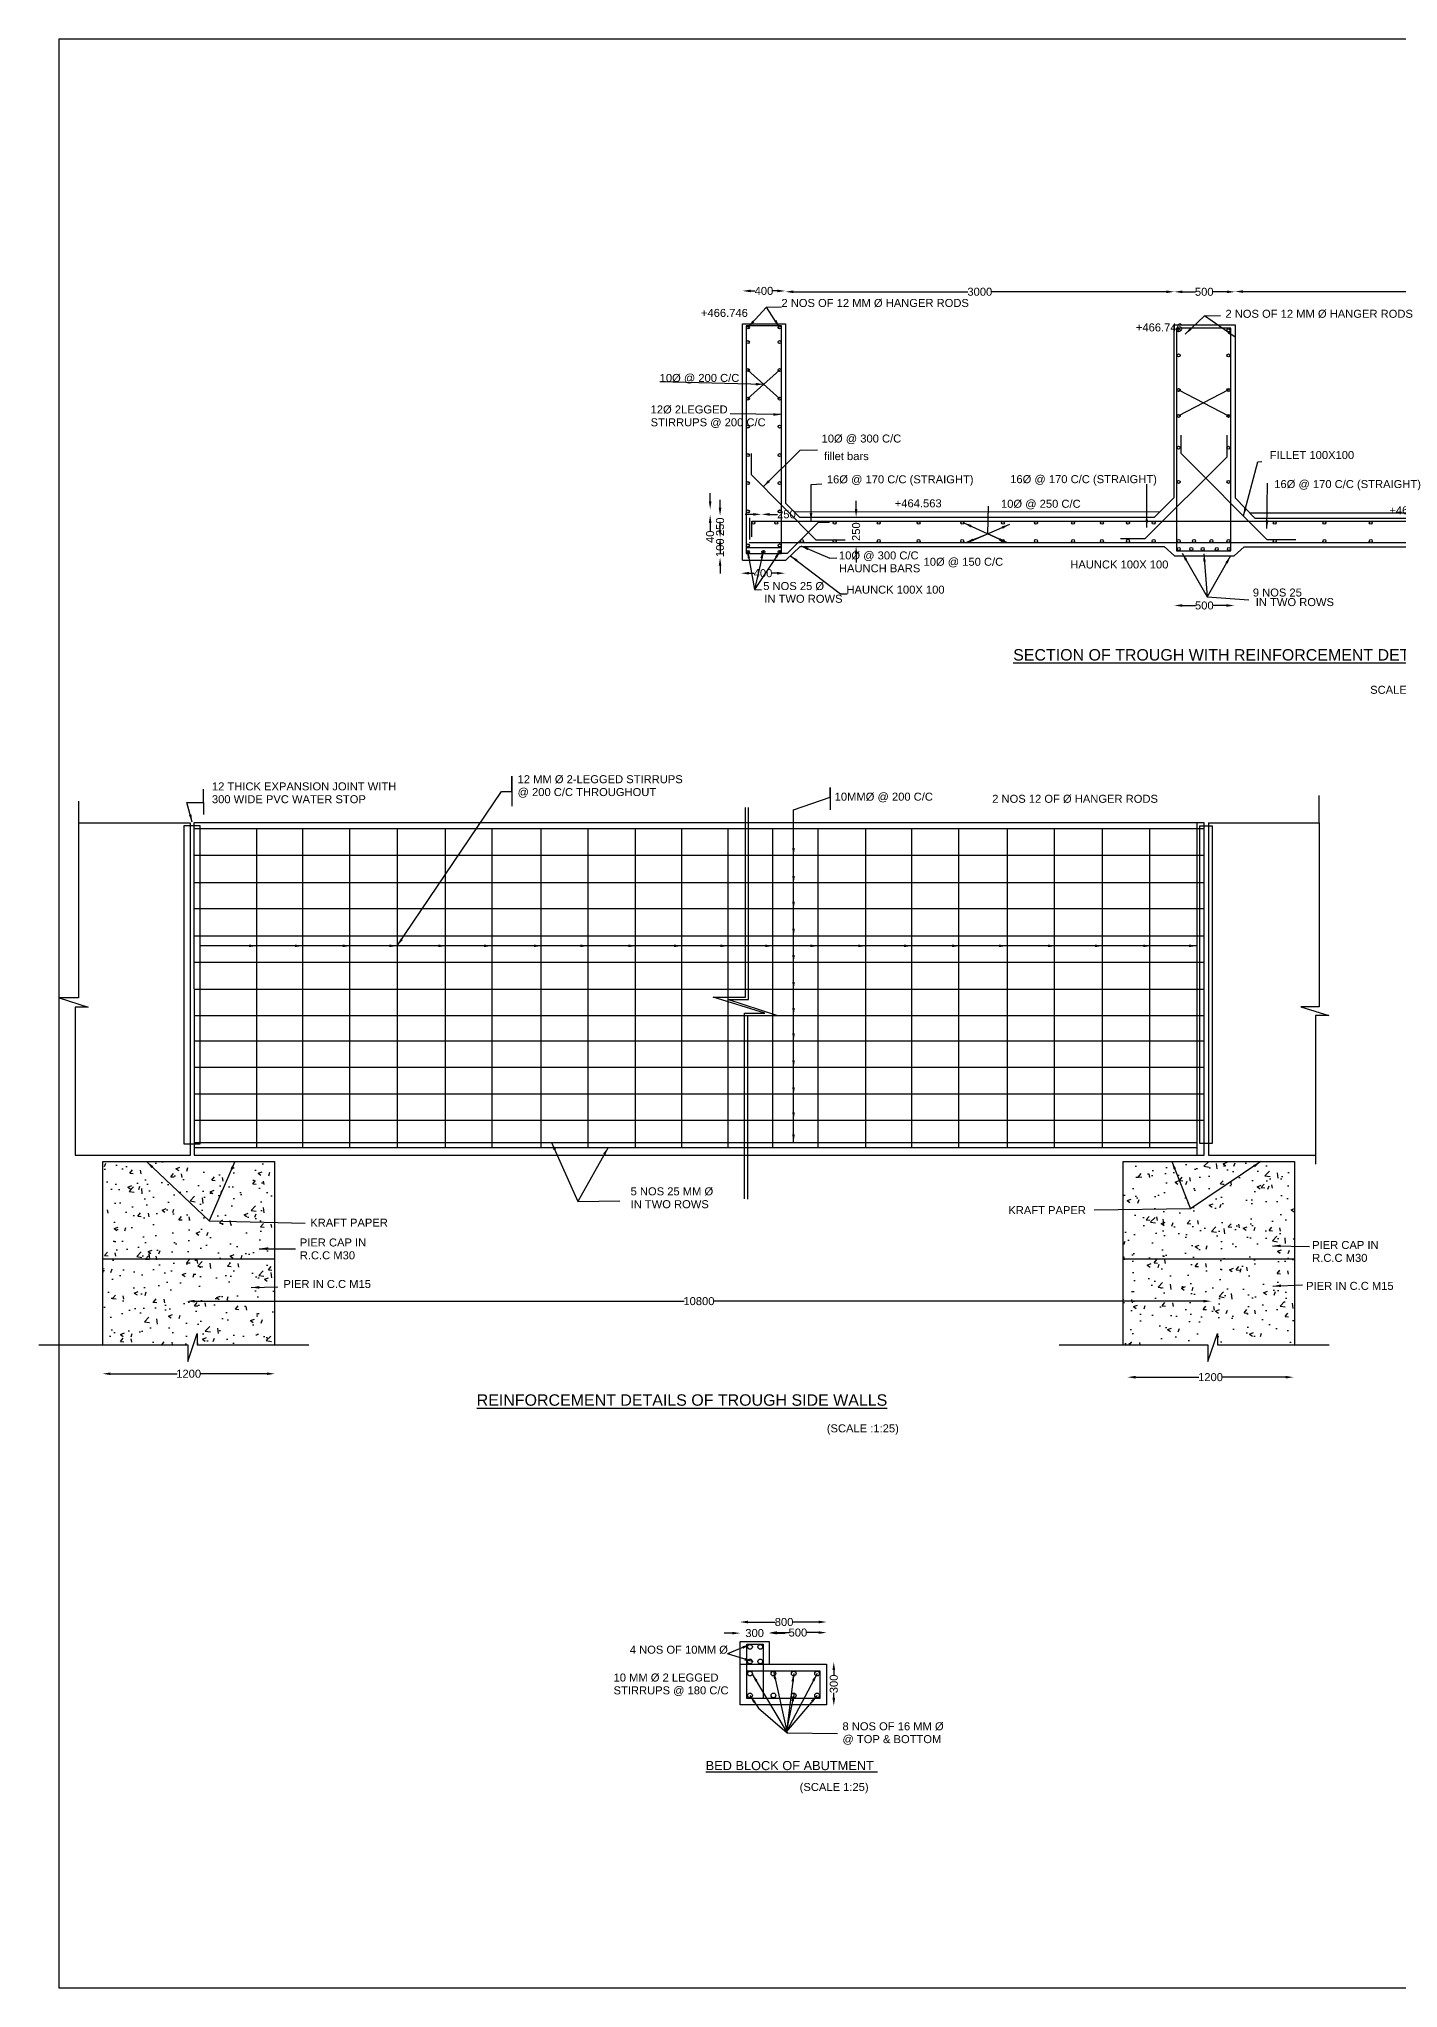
# Model space of a CAD drawing. Header units: millimetres. Extents: x 2501008 to 2515519, y 44302166 to 44310691.
# Drawn here: x 2501008 to 2506955, y 44302166 to 44310691 of the extents above; entities that cross this region are included whole.
import ezdxf

# ---------------------------------------------------------------- set-up
doc = ezdxf.new("R2010")
doc.units = ezdxf.units.MM
doc.header["$MEASUREMENT"] = 0
for name, color, linetype in [('DIMENSION', 7, 'Continuous'), ('DRAWING', 2, 'Continuous'), ('TEXT', 7, 'Continuous')]:
    doc.layers.add(name, color=color, linetype=linetype)
doc.styles.get("Standard").update_dxf_attribs({"font": 'arial.ttf', "height": 35})
doc.dimstyles.get("Standard").update_dxf_attribs({"dimtxt": 35, "dimasz": 35, "dimexe": 0.18, "dimexo": 0.0625, "dimgap": 0.09, "dimtad": 0, "dimdec": 0, "dimzin": 0, "dimdsep": 46, "dimtxsty": 'Standard', "dimcen": 0.09, "dimse1": 1, "dimse2": 1, "dimadec": 0, "dimazin": 0, "dimtfac": 1, "dimtdec": 0, "dimtofl": 0, "dimtmove": 0, "dimatfit": 3, "dimfxl": 1, "dimtolj": 1, "dimtzin": 0, "dimarcsym": 0})
pattern_1 = [(50, (-2008.66, 11675.25), (179.31504565, -15.68803375), [18.75, -206.25]), (355, (-2008.66, 11675.25), (-34.6878334, 188.0480334), [15, -165]), (100.4514, (-1993.71, 11673.95), (144.6273454, 172.3598855), [15.9350475, -175.285528]), (46.1842, (-2008.66, 11725.25), (266.8102622, -41.3797536), [28.125, -309.375]), (96.6356, (-1986.42, 11721.8), (233.6656764, 243.5294677), [23.902572, -262.92825]), (351.1842, (-2008.66, 11725.25), (233.6654863, 243.5296502), [22.5, -247.5]), (21, (-1983.66, 11712.75), (149.22676303, -100.65472267), [18.75, -206.25]), (326, (-1983.66, 11712.75), (60.828833, 181.28751126), [15, -165]), (71.4514, (-1971.22, 11704.37), (210.05565715, 80.6326242), [15.9350475, -175.285528]), (37.5, (-2008.66, 11675.253), (3.03996383, 83.22346346), [0, -163, 0, -167.5, 0, -165.625]), (7.5, (-2008.66, 11675.25), (65.76738436, 98.60292797), [0, -95.5, 0, -159.25, 0, -63.125]), (327.5, (-2064.41, 11675.253), (133.45560904, -5.63871793), [0, -62.5, 0, -195, 0, -258.75]), (317.5, (-2089.41, 11675.25), (145.79654234, 25.02624558), [0, -81.25, 0, -129.5, 0, -183.75])]

# ---------------------------------------------------------------- blocks, each defined once
blk = doc.blocks.new('*D53')
at = {"layer": 'Defpoints', "color": 0, "transparency": 16777216}
for p in [(2504086.4, 44309589.4), (2504086.4, 44309445.4), (2504273.8, 44309445.4)]:
    blk.add_point(p, dxfattribs=at)
at = {"layer": 'DIMENSION', "color": 0, "lineweight": -2, "transparency": 16777216}
for p, q in [((2504121.4, 44309589.4), (2504140.7, 44309589.4)), ((2504238.8, 44309589.4), (2504219.5, 44309589.4))]:
    blk.add_line(p, q, dxfattribs=at)
at = {"layer": 'DIMENSION', "color": 0, "transparency": 16777216}
for points in [[(2504121.4, 44309595.2), (2504121.4, 44309583.6), (2504086.4, 44309589.4)], [(2504238.8, 44309595.2), (2504238.8, 44309583.6), (2504273.8, 44309589.4)]]:
    blk.add_solid(points, dxfattribs=at)
at = {"layer": 'DIMENSION', "color": 0, "transparency": 16777216, "insert": (2504180.1, 44309589.4), "char_height": 35, "attachment_point": 5}
blk.add_mtext('\\A1;400', dxfattribs=at)
blk = doc.blocks.new('*D54')
at = {"layer": 'Defpoints', "color": 0, "transparency": 16777216}
for p in [(2505975.7, 44309585.7), (2504273.8, 44309445.4), (2505975.7, 44309441.8)]:
    blk.add_point(p, dxfattribs=at)
at = {"layer": 'DIMENSION', "color": 0, "lineweight": -2, "transparency": 16777216}
for p, q in [((2504308.8, 44309585.7), (2505072.5, 44309585.7)), ((2505940.7, 44309585.7), (2505177, 44309585.7))]:
    blk.add_line(p, q, dxfattribs=at)
at = {"layer": 'DIMENSION', "color": 0, "transparency": 16777216}
for points in [[(2504308.8, 44309591.6), (2504308.8, 44309579.9), (2504273.8, 44309585.7)], [(2505940.7, 44309591.6), (2505940.7, 44309579.9), (2505975.7, 44309585.7)]]:
    blk.add_solid(points, dxfattribs=at)
at = {"layer": 'DIMENSION', "color": 0, "transparency": 16777216, "insert": (2505124.7, 44309585.7), "char_height": 35, "attachment_point": 5}
blk.add_mtext('\\A1;3000', dxfattribs=at)
blk = doc.blocks.new('*D55')
at = {"layer": 'Defpoints', "color": 0, "transparency": 16777216}
for p in [(2506241.4, 44309585.5), (2505975.7, 44309441.8), (2506241.4, 44309441.8)]:
    blk.add_point(p, dxfattribs=at)
at = {"layer": 'DIMENSION', "color": 0, "lineweight": -2, "transparency": 16777216}
for p, q in [((2506010.7, 44309585.5), (2506068, 44309585.5)), ((2506206.4, 44309585.5), (2506145.4, 44309585.5))]:
    blk.add_line(p, q, dxfattribs=at)
at = {"layer": 'DIMENSION', "color": 0, "transparency": 16777216}
for points in [[(2506010.7, 44309591.3), (2506010.7, 44309579.6), (2505975.7, 44309585.5)], [(2506206.4, 44309591.3), (2506206.4, 44309579.6), (2506241.4, 44309585.5)]]:
    blk.add_solid(points, dxfattribs=at)
at = {"layer": 'DIMENSION', "color": 0, "transparency": 16777216, "insert": (2506106.7, 44309585.5), "char_height": 35, "attachment_point": 5}
blk.add_mtext('\\A1;500', dxfattribs=at)
blk = doc.blocks.new('*D56')
at = {"layer": 'Defpoints', "color": 0, "transparency": 16777216}
for p in [(2508063.2, 44309586.7), (2506241.4, 44309441.8), (2508063.2, 44309441.8)]:
    blk.add_point(p, dxfattribs=at)
at = {"layer": 'DIMENSION', "color": 0, "lineweight": -2, "transparency": 16777216}
for p, q in [((2506276.4, 44309586.7), (2507100.9, 44309586.7)), ((2508028.2, 44309586.7), (2507205.4, 44309586.7))]:
    blk.add_line(p, q, dxfattribs=at)
at = {"layer": 'DIMENSION', "color": 0, "transparency": 16777216}
for points in [[(2506276.4, 44309592.5), (2506276.4, 44309580.9), (2506241.4, 44309586.7)], [(2508028.2, 44309592.5), (2508028.2, 44309580.9), (2508063.2, 44309586.7)]]:
    blk.add_solid(points, dxfattribs=at)
at = {"layer": 'DIMENSION', "color": 0, "transparency": 16777216, "insert": (2507153.1, 44309586.7), "char_height": 35, "attachment_point": 5}
blk.add_mtext('\\A1;3000', dxfattribs=at)
blk = doc.blocks.new('*D62')
at = {"layer": 'Defpoints', "color": 0, "transparency": 16777216}
for p in [(2505976, 44308430.1), (2506238.2, 44308430.1), (2505976, 44308213.5)]:
    blk.add_point(p, dxfattribs=at)
at = {"layer": 'DIMENSION', "color": 0, "lineweight": -2, "transparency": 16777216}
for p, q in [((2506011, 44308213.5), (2506068.4, 44308213.5)), ((2506203.2, 44308213.5), (2506145.8, 44308213.5))]:
    blk.add_line(p, q, dxfattribs=at)
at = {"layer": 'DIMENSION', "color": 0, "transparency": 16777216}
for points in [[(2506011, 44308219.3), (2506011, 44308207.7), (2505976, 44308213.5)], [(2506203.2, 44308219.3), (2506203.2, 44308207.7), (2506238.2, 44308213.5)]]:
    blk.add_solid(points, dxfattribs=at)
at = {"layer": 'DIMENSION', "color": 0, "transparency": 16777216, "insert": (2506107.1, 44308213.5), "char_height": 35, "attachment_point": 5}
blk.add_mtext('\\A1;500', dxfattribs=at)
blk = doc.blocks.new('*D63')
at = {"layer": 'Defpoints', "color": 0, "transparency": 16777216}
for p in [(2504583.5, 44308600.6), (2504583.5, 44308600.6), (2504583.5, 44308472.3)]:
    blk.add_point(p, dxfattribs=at)
at = {"layer": 'DIMENSION', "color": 0, "lineweight": -2, "transparency": 16777216}
for p, q in [((2504583.5, 44308635.6), (2504583.5, 44308670.6)), ((2504583.5, 44308437.3), (2504583.5, 44308402.3))]:
    blk.add_line(p, q, dxfattribs=at)
at = {"layer": 'DIMENSION', "color": 0, "transparency": 16777216}
for points in [[(2504577.6, 44308635.6), (2504589.3, 44308635.6), (2504583.5, 44308600.6)], [(2504577.6, 44308437.3), (2504589.3, 44308437.3), (2504583.5, 44308472.3)]]:
    blk.add_solid(points, dxfattribs=at)
at = {"layer": 'DIMENSION', "color": 0, "transparency": 16777216, "insert": (2504583.5, 44308536.4), "char_height": 35, "attachment_point": 5, "rotation": 90}
blk.add_mtext('\\A1;250', dxfattribs=at)
blk = doc.blocks.new('*D64')
at = {"layer": 'Defpoints', "color": 0, "transparency": 16777216}
for p in [(2504080.2, 44308354.7), (2504080.2, 44308354.7), (2504272.1, 44308351.8)]:
    blk.add_point(p, dxfattribs=at)
at = {"layer": 'DIMENSION', "color": 0, "lineweight": -2, "transparency": 16777216}
for p, q in [((2504115.2, 44308354.7), (2504136.7, 44308354.7)), ((2504237.1, 44308354.7), (2504215.5, 44308354.7))]:
    blk.add_line(p, q, dxfattribs=at)
at = {"layer": 'DIMENSION', "color": 0, "transparency": 16777216}
for points in [[(2504115.2, 44308360.5), (2504115.2, 44308348.9), (2504080.2, 44308354.7)], [(2504237.1, 44308360.5), (2504237.1, 44308348.9), (2504272.1, 44308354.7)]]:
    blk.add_solid(points, dxfattribs=at)
at = {"layer": 'DIMENSION', "color": 0, "transparency": 16777216, "insert": (2504176.1, 44308354.7), "char_height": 35, "attachment_point": 5}
blk.add_mtext('\\A1;400', dxfattribs=at)
blk = doc.blocks.new('*D65')
at = {"layer": 'Defpoints', "color": 0, "transparency": 16777216}
for p in [(2504169.5, 44308612.2), (2504169.5, 44308612.2), (2504168.5, 44308488.5)]:
    blk.add_point(p, dxfattribs=at)
at = {"layer": 'DIMENSION', "color": 0, "lineweight": -2, "transparency": 16777216}
for p, q in [((2504133.5, 44308612.2), (2504098.5, 44308612.2)), ((2504204.5, 44308612.2), (2504239.5, 44308612.2))]:
    blk.add_line(p, q, dxfattribs=at)
at = {"layer": 'DIMENSION', "color": 0, "transparency": 16777216}
for points in [[(2504133.5, 44308618), (2504133.5, 44308606.3), (2504168.5, 44308612.2)], [(2504204.5, 44308618), (2504204.5, 44308606.3), (2504169.5, 44308612.2)]]:
    blk.add_solid(points, dxfattribs=at)
at = {"layer": 'DIMENSION', "color": 0, "transparency": 16777216, "insert": (2504278.5, 44308612.2), "char_height": 35, "attachment_point": 5}
blk.add_mtext('\\A1;250', dxfattribs=at)
blk = doc.blocks.new('*D66')
at = {"layer": 'Defpoints', "color": 0, "transparency": 16777216}
for p in [(2503987.9, 44308509.4), (2503988.1, 44308422.9), (2503988.3, 44308422.9)]:
    blk.add_point(p, dxfattribs=at)
at = {"layer": 'DIMENSION', "color": 0, "lineweight": -2, "transparency": 16777216}
for p, q in [((2503988.1, 44308544.4), (2503988.1, 44308579.4)), ((2503988.1, 44308387.9), (2503988.1, 44308352.9))]:
    blk.add_line(p, q, dxfattribs=at)
at = {"layer": 'DIMENSION', "color": 0, "transparency": 16777216}
for points in [[(2503982.2, 44308544.4), (2503993.9, 44308544.4), (2503988.1, 44308509.4)], [(2503982.2, 44308387.9), (2503993.9, 44308387.9), (2503988.1, 44308422.9)]]:
    blk.add_solid(points, dxfattribs=at)
at = {"layer": 'DIMENSION', "color": 0, "transparency": 16777216, "insert": (2503988.1, 44308466.1), "char_height": 35, "attachment_point": 5, "rotation": 90}
blk.add_mtext('\\A1;100', dxfattribs=at)
blk = doc.blocks.new('*D67')
at = {"layer": 'Defpoints', "color": 0, "transparency": 16777216}
for p in [(2503988.1, 44308606.1), (2503989.4, 44308606.1), (2503988.1, 44308509.4)]:
    blk.add_point(p, dxfattribs=at)
at = {"layer": 'DIMENSION', "color": 0, "lineweight": -2, "transparency": 16777216}
for p, q in [((2503988.1, 44308641.1), (2503988.1, 44308676.1)), ((2503988.1, 44308474.4), (2503988.1, 44308439.4))]:
    blk.add_line(p, q, dxfattribs=at)
at = {"layer": 'DIMENSION', "color": 0, "transparency": 16777216}
for points in [[(2503982.2, 44308641.1), (2503993.9, 44308641.1), (2503988.1, 44308606.1)], [(2503982.2, 44308474.4), (2503993.9, 44308474.4), (2503988.1, 44308509.4)]]:
    blk.add_solid(points, dxfattribs=at)
at = {"layer": 'DIMENSION', "color": 0, "transparency": 16777216, "insert": (2503988.1, 44308557.7), "char_height": 35, "attachment_point": 5, "rotation": 90}
blk.add_mtext('\\A1;250', dxfattribs=at)
blk = doc.blocks.new('*D68')
at = {"layer": 'Defpoints', "color": 0, "transparency": 16777216}
for p in [(2503943.4, 44308609.7), (2503944.4, 44308634.3), (2503944.7, 44308609.7)]:
    blk.add_point(p, dxfattribs=at)
at = {"layer": 'DIMENSION', "color": 0, "lineweight": -2, "transparency": 16777216}
for p, q in [((2503944.7, 44308669.3), (2503944.7, 44308704.3)), ((2503944.7, 44308574.7), (2503944.7, 44308539.7))]:
    blk.add_line(p, q, dxfattribs=at)
at = {"layer": 'DIMENSION', "color": 0, "transparency": 16777216}
for points in [[(2503938.9, 44308669.3), (2503950.6, 44308669.3), (2503944.7, 44308634.3)], [(2503938.9, 44308574.7), (2503950.6, 44308574.7), (2503944.7, 44308609.7)]]:
    blk.add_solid(points, dxfattribs=at)
at = {"layer": 'DIMENSION', "color": 0, "transparency": 16777216, "insert": (2503944.7, 44308513.9), "char_height": 35, "attachment_point": 5, "rotation": 90}
blk.add_mtext('\\A1;40', dxfattribs=at)
blk = doc.blocks.new('*D72')
at = {"layer": 'Defpoints', "color": 0, "transparency": 16777216}
for p in [(2505771, 44304857.5), (2506497.6, 44304859), (2505771, 44304838.2)]:
    blk.add_point(p, dxfattribs=at)
at = {"layer": 'DIMENSION', "color": 0, "lineweight": -2, "transparency": 16777216}
for p, q in [((2505806, 44304838.2), (2506083.6, 44304838.2)), ((2506462.6, 44304838.2), (2506184.9, 44304838.2))]:
    blk.add_line(p, q, dxfattribs=at)
at = {"layer": 'DIMENSION', "color": 0, "transparency": 16777216}
for points in [[(2505806, 44304844), (2505806, 44304832.4), (2505771, 44304838.2)], [(2506462.6, 44304844), (2506462.6, 44304832.4), (2506497.6, 44304838.2)]]:
    blk.add_solid(points, dxfattribs=at)
at = {"layer": 'DIMENSION', "color": 0, "transparency": 16777216, "insert": (2506134.3, 44304838.2), "char_height": 35, "attachment_point": 5}
blk.add_mtext('\\A1;1200', dxfattribs=at)
blk = doc.blocks.new('*D73')
at = {"layer": 'Defpoints', "color": 0, "transparency": 16777216}
for p in [(2501653.7, 44305179.4), (2501653.7, 44305170.7), (2506137.5, 44305187.2)]:
    blk.add_point(p, dxfattribs=at)
at = {"layer": 'DIMENSION', "color": 0, "lineweight": -2, "transparency": 16777216}
for p, q in [((2501688.7, 44305170.7), (2503831.3, 44305170.7)), ((2506102.5, 44305170.7), (2503959.8, 44305170.7))]:
    blk.add_line(p, q, dxfattribs=at)
at = {"layer": 'DIMENSION', "color": 0, "transparency": 16777216}
for points in [[(2501688.7, 44305176.5), (2501688.7, 44305164.8), (2501653.7, 44305170.7)], [(2506102.5, 44305176.5), (2506102.5, 44305164.8), (2506137.5, 44305170.7)]]:
    blk.add_solid(points, dxfattribs=at)
at = {"layer": 'DIMENSION', "color": 0, "transparency": 16777216, "insert": (2503895.6, 44305170.7), "char_height": 35, "attachment_point": 5}
blk.add_mtext('\\A1;10800', dxfattribs=at)
blk = doc.blocks.new('*D74')
at = {"layer": 'Defpoints', "color": 0, "transparency": 16777216}
for p in [(2501285.4, 44304857.9), (2502040.2, 44304857.9), (2501285.4, 44304853.2)]:
    blk.add_point(p, dxfattribs=at)
at = {"layer": 'DIMENSION', "color": 0, "lineweight": -2, "transparency": 16777216}
for p, q in [((2501320.4, 44304853.2), (2501612.2, 44304853.2)), ((2502005.2, 44304853.2), (2501713.5, 44304853.2))]:
    blk.add_line(p, q, dxfattribs=at)
at = {"layer": 'DIMENSION', "color": 0, "transparency": 16777216}
for points in [[(2501320.4, 44304859.1), (2501320.4, 44304847.4), (2501285.4, 44304853.2)], [(2502005.2, 44304859.1), (2502005.2, 44304847.4), (2502040.2, 44304853.2)]]:
    blk.add_solid(points, dxfattribs=at)
at = {"layer": 'DIMENSION', "color": 0, "transparency": 16777216, "insert": (2501662.8, 44304853.2), "char_height": 35, "attachment_point": 5}
blk.add_mtext('\\A1;1200', dxfattribs=at)
blk = doc.blocks.new('*D75')
at = {"layer": 'Defpoints', "color": 0, "transparency": 16777216}
for p in [(2504076.2, 44303718.8), (2504076.2, 44303682.5), (2504202.6, 44303682.5)]:
    blk.add_point(p, dxfattribs=at)
at = {"layer": 'DIMENSION', "color": 0, "lineweight": -2, "transparency": 16777216}
for p, q in [((2504041.2, 44303718.8), (2504006.2, 44303718.8)), ((2504237.6, 44303718.8), (2504272.6, 44303718.8))]:
    blk.add_line(p, q, dxfattribs=at)
at = {"layer": 'DIMENSION', "color": 0, "transparency": 16777216}
for points in [[(2504041.2, 44303724.6), (2504041.2, 44303713), (2504076.2, 44303718.8)], [(2504237.6, 44303724.6), (2504237.6, 44303713), (2504202.6, 44303718.8)]]:
    blk.add_solid(points, dxfattribs=at)
at = {"layer": 'DIMENSION', "color": 0, "transparency": 16777216, "insert": (2504139.4, 44303718.8), "char_height": 35, "attachment_point": 5}
blk.add_mtext('\\A1;300', dxfattribs=at)
blk = doc.blocks.new('*D76')
at = {"layer": 'Defpoints', "color": 0, "transparency": 16777216}
for p in [(2504202.6, 44303682.5), (2504454.5, 44303721.1), (2504454.5, 44303682.5)]:
    blk.add_point(p, dxfattribs=at)
at = {"layer": 'DIMENSION', "color": 0, "lineweight": -2, "transparency": 16777216}
for p, q in [((2504237.6, 44303721.1), (2504289.9, 44303721.1)), ((2504419.5, 44303721.1), (2504367.3, 44303721.1))]:
    blk.add_line(p, q, dxfattribs=at)
at = {"layer": 'DIMENSION', "color": 0, "transparency": 16777216}
for points in [[(2504237.6, 44303726.9), (2504237.6, 44303715.3), (2504202.6, 44303721.1)], [(2504419.5, 44303726.9), (2504419.5, 44303715.3), (2504454.5, 44303721.1)]]:
    blk.add_solid(points, dxfattribs=at)
at = {"layer": 'DIMENSION', "color": 0, "transparency": 16777216, "insert": (2504328.6, 44303721.1), "char_height": 35, "attachment_point": 5}
blk.add_mtext('\\A1;500', dxfattribs=at)
blk = doc.blocks.new('*D77')
at = {"layer": 'Defpoints', "color": 0, "transparency": 16777216}
for p in [(2504075, 44303767.3), (2504075, 44303760.4), (2504454.5, 44303761.6)]:
    blk.add_point(p, dxfattribs=at)
at = {"layer": 'DIMENSION', "color": 0, "lineweight": -2, "transparency": 16777216}
for p, q in [((2504110, 44303767.3), (2504229.5, 44303767.3)), ((2504419.5, 44303767.3), (2504306.9, 44303767.3))]:
    blk.add_line(p, q, dxfattribs=at)
at = {"layer": 'DIMENSION', "color": 0, "transparency": 16777216}
for points in [[(2504110, 44303773.2), (2504110, 44303761.5), (2504075, 44303767.3)], [(2504419.5, 44303773.2), (2504419.5, 44303761.5), (2504454.5, 44303767.3)]]:
    blk.add_solid(points, dxfattribs=at)
at = {"layer": 'DIMENSION', "color": 0, "transparency": 16777216, "insert": (2504268.2, 44303767.3), "char_height": 35, "attachment_point": 5}
blk.add_mtext('\\A1;800', dxfattribs=at)
blk = doc.blocks.new('*D78')
at = {"layer": 'Defpoints', "color": 0, "transparency": 16777216}
for p in [(2504485.8, 44303592.5), (2504486.8, 44303592.5), (2504491.9, 44303401)]:
    blk.add_point(p, dxfattribs=at)
at = {"layer": 'DIMENSION', "color": 0, "lineweight": -2, "transparency": 16777216}
for p, q in [((2504485.8, 44303557.5), (2504485.8, 44303535.4)), ((2504485.8, 44303436), (2504485.8, 44303458))]:
    blk.add_line(p, q, dxfattribs=at)
at = {"layer": 'DIMENSION', "color": 0, "transparency": 16777216}
for points in [[(2504479.9, 44303557.5), (2504491.6, 44303557.5), (2504485.8, 44303592.5)], [(2504479.9, 44303436), (2504491.6, 44303436), (2504485.8, 44303401)]]:
    blk.add_solid(points, dxfattribs=at)
at = {"layer": 'DIMENSION', "color": 0, "transparency": 16777216, "insert": (2504485.8, 44303496.7), "char_height": 35, "attachment_point": 5, "rotation": 90}
blk.add_mtext('\\A1;300', dxfattribs=at)

msp = doc.modelspace()

# ---------------------------------------------------------------- hatches: boundary and pattern name
at = {"layer": 'DRAWING'}
h = msp.add_hatch(dxfattribs=at)
h.set_pattern_fill('AR-CONC', color=0, scale=25, style=0)
h.set_pattern_definition(pattern_1)
h.paths.add_polyline_path([(2501287.8, 44305781), (2501287.8, 44305355.6), (2502038.3, 44305355.6), (2502038.3, 44305781)])
h.paths.add_polyline_path([(2501287.8, 44305355.6), (2501287.8, 44304980), (2501659, 44304980), (2501659, 44304906.5), (2501700, 44305029.2), (2501700, 44304980), (2502038.3, 44304980), (2502038.3, 44305355.6)])
h = msp.add_hatch(dxfattribs=at)
h.set_pattern_fill('AR-CONC', color=0, scale=25, style=0)
h.set_pattern_definition(pattern_1)
h.paths.add_polyline_path([(2506502.4, 44305355.6), (2506502.4, 44305781), (2505751.9, 44305781), (2505751.9, 44305355.6)])
h.paths.add_polyline_path([(2506164.2, 44305029.2), (2506164.2, 44304980), (2506502.4, 44304980), (2506502.4, 44305355.6), (2505751.9, 44305355.6), (2505751.9, 44304980), (2506123.1, 44304980), (2506123.1, 44304906.5)])

# ---------------------------------------------------------------- linework, layer by layer
for points in [[(2503077, 44307399.7), (2503077, 44307466.7), (2503077, 44307399.7), (2503077, 44307336.2)], [(2504309.5, 44307319.7), (2504469.8, 44307374.8), (2504469.8, 44307417.4), (2504469.8, 44307374.8), (2504469.8, 44307319.2)], [(2501727.8, 44307351.3), (2501727.8, 44307410)], [(2501727.8, 44307351.3), (2501727.8, 44307299.4)]]:
    msp.add_lwpolyline(points)
at = {"layer": 'DIMENSION', "color": 0}
msp.add_lwpolyline([(2515497.4, 44302166.5), (2501096.1, 44302166.5), (2501096.1, 44310691.4), (2515497.4, 44310691.4)], close=True, dxfattribs=at)
at = {"layer": 'DRAWING', "color": 0}
for points in [[(2504086.4, 44308411.4), (2504086.4, 44309445.4), (2504273.8, 44309445.4), (2504273.8, 44308661.8), (2504335.6, 44308600.6), (2505889.3, 44308600.6), (2505975.7, 44308685.9), (2505975.7, 44309441.8), (2506241.4, 44309441.8), (2506241.4, 44308684.8), (2506328.4, 44308595.6), (2507139.7, 44308595.6)], [(2504248.9, 44309243.1), (2504110, 44309118.5)], [(2504110, 44309243.1), (2504248.9, 44309118.5)], [(2506212.6, 44309156.2), (2505994.8, 44309042.7)], [(2505994.8, 44309156.2), (2506212.6, 44309042.7)], [(2505741, 44308506.8), (2505848.8, 44308506.8), (2506206.9, 44308864), (2506206.9, 44308958.8)], [(2506004.7, 44308958), (2506004.7, 44308879.4), (2506381.4, 44308502.1), (2506508.2, 44308502.1)], [(2504124.7, 44308878.2), (2504124.7, 44308785.8), (2504407.2, 44308501), (2504535.2, 44308501)], [(2504311.9, 44308624), (2505912.6, 44308623.6)], [(2506305.6, 44308618.9), (2507139.7, 44308618.9)], [(2504117.5, 44308597.6), (2504117.5, 44308502.3)], [(2504127, 44308514), (2504127, 44308582.4), (2507139.7, 44308582.4)], [(2504467.1, 44308575.9), (2504418, 44308575.9), (2504281.6, 44308440.4), (2504256.4, 44308440.4)], [(2504086.4, 44308411.4), (2504275.9, 44308411.4), (2504339.1, 44308472.3), (2505932.1, 44308472.3), (2505976, 44308430.1), (2506238.2, 44308430.1), (2506281.1, 44308469.5), (2507139.7, 44308469.5)], [(2504102.8, 44308467.9), (2504256.4, 44308467.9)], [(2504115.7, 44308488.5), (2507139.7, 44308488.5)], [(2501181.3, 44307357.4), (2501181.3, 44306497.3), (2501096, 44306497.3), (2501222.3, 44306457.3), (2501165.4, 44306457.3), (2501165.4, 44305809.9), (2501670.4, 44305809.9), (2501670.4, 44307260.9), (2501181.3, 44307260.9)], [(2504094.9, 44305617.7), (2504094.9, 44306430.9), (2504184.1, 44306430.9), (2503958.4, 44306501), (2504099, 44306501), (2504099, 44307329.6)], [(2504109, 44305617.5), (2504109, 44306420), (2504236.2, 44306420), (2504021.5, 44306490.6), (2504112.1, 44306490.6), (2504112.1, 44307330)], [(2506125.2, 44307262.2), (2506609.8, 44307262.2), (2506609.8, 44307381.9)], [(2501687.2, 44305809.9), (2506107.1, 44305809.9), (2506107.1, 44307262.2), (2501685.6, 44307262.2), (2501687.2, 44305809.9)], [(2506075.2, 44305809.9), (2506075.2, 44307262.2)], [(2506125.2, 44307262.2), (2506125.2, 44305809.9), (2506593.7, 44305809.9)], [(2506609.8, 44307262.2), (2506609.8, 44306457.8), (2506529.6, 44306457.8), (2506651.6, 44306419.9), (2506593.7, 44306419.9), (2506593.7, 44305770.1)], [(2501685.6, 44307238.3), (2506107.1, 44307238.3)], [(2501959.9, 44307238.3), (2501959.9, 44305843.4)], [(2502160.2, 44307238.3), (2502160.2, 44305843.4)], [(2502365.9, 44307238.3), (2502365.9, 44305843.4)], [(2502574.9, 44307238.3), (2502574.9, 44305843.4)], [(2502785, 44307238.3), (2502785, 44305843.4)], [(2502989.8, 44307238.3), (2502989.8, 44305843.4)], [(2503203.7, 44307238.3), (2503203.7, 44305843.4)], [(2503409, 44307238.3), (2503409, 44305843.4)], [(2503616.4, 44307238.3), (2503616.4, 44305843.4)], [(2503819.9, 44307238.3), (2503819.9, 44305843.4)], [(2504021.5, 44307238.3), (2504021.5, 44305843.4)], [(2504217.1, 44307238.3), (2504217.1, 44305843.4)], [(2504416.4, 44307238.3), (2504416.4, 44305843.4)], [(2504623.8, 44307238.3), (2504623.8, 44305843.4)], [(2504826.4, 44307238.3), (2504826.4, 44305843.4)], [(2505031.2, 44307238.3), (2505031.2, 44305843.4)], [(2505243.9, 44307238.3), (2505243.9, 44305843.4)], [(2505450, 44307238.3), (2505450, 44305843.4)], [(2505659.8, 44307238.3), (2505659.8, 44305843.4)], [(2505867.5, 44307238.3), (2505867.5, 44305843.4)], [(2501685.6, 44307120.9), (2506107.1, 44307120.9)], [(2501685.6, 44307001.5), (2506107.1, 44307001.5)], [(2501685.6, 44306888.5), (2506107.1, 44306888.5)], [(2501685.6, 44306769.2), (2506107.1, 44306769.2)], [(2501685.6, 44306653.4), (2506107.1, 44306653.4)], [(2501685.6, 44306535), (2506107.1, 44306535)], [(2501685.6, 44306420), (2506107.1, 44306420)], [(2501685.6, 44306309.4), (2506107.1, 44306309.4)], [(2501685.6, 44306194.7), (2506107.1, 44306194.7)], [(2501685.6, 44306078.3), (2506107.1, 44306078.3)], [(2501685.6, 44305961.8), (2506107.1, 44305961.8)], [(2501687.1, 44305865.2), (2506075.2, 44305865.2)], [(2501687.1, 44305843.4), (2506075.2, 44305843.4)], [(2501287.8, 44304980), (2501287.8, 44305781), (2502038.3, 44305781), (2502038.3, 44304980)], [(2505751.9, 44304980), (2505751.9, 44305781), (2506502.4, 44305781), (2506502.4, 44304980)], [(2501287.8, 44305355.6), (2502038.3, 44305355.6)], [(2505751.9, 44305355.6), (2506502.4, 44305355.6)], [(2501007.7, 44304980), (2501659, 44304980), (2501659, 44304906.5), (2501700, 44305029.2), (2501700, 44304980), (2502189.2, 44304980)], [(2505471.8, 44304980), (2506123.1, 44304980), (2506123.1, 44304906.5), (2506164.2, 44305029.2), (2506164.2, 44304980), (2506653.3, 44304980)], [(2504076.2, 44303583.1), (2504076.2, 44303682.5), (2504202.6, 44303682.5), (2504202.6, 44303583.1)], [(2504104.8, 44303554.5), (2504104.8, 44303671), (2504177, 44303671), (2504177, 44303433.2)]]:
    msp.add_lwpolyline(points, dxfattribs=at)
for points in [[(2504102.8, 44308440.4), (2504256.4, 44308440.4), (2504256.4, 44309436.9), (2504102.8, 44309436.9)], [(2505985.5, 44308452.9), (2506223.6, 44308452.9), (2506223.6, 44309426.3), (2505985.5, 44309426.3)], [(2501642.8, 44307250.7), (2501711.5, 44307250.7), (2501711.5, 44305857), (2501642.8, 44305857)], [(2506141, 44305860), (2506087.4, 44305860), (2506087.4, 44307249.3), (2506141, 44307249.3)], [(2504076.2, 44303583.1), (2504453.7, 44303583.1), (2504453.7, 44303404.6), (2504076.2, 44303404.6)], [(2504104.8, 44303554.5), (2504425.1, 44303554.5), (2504425.1, 44303433.2), (2504104.8, 44303433.2)]]:
    msp.add_lwpolyline(points, close=True, dxfattribs=at)
for centre, radius in [((2504110, 44309429.8), 6.56), ((2504248.9, 44309429.8), 6.56), ((2505994.8, 44309417.3), 6.56), ((2506212.6, 44309417.3), 6.56), ((2504110, 44309365.5), 6.56), ((2504248.9, 44309365.5), 6.56), ((2505994.8, 44309307.4), 6.56), ((2506212.6, 44309307.4), 6.56), ((2504110, 44309243.1), 6.56), ((2504248.9, 44309243.1), 6.56), ((2504110, 44309118.5), 6.56), ((2504248.9, 44309118.5), 6.56), ((2505994.8, 44309156.2), 6.56), ((2506212.6, 44309156.2), 6.56), ((2505994.8, 44309042.7), 6.56), ((2506212.6, 44309042.7), 6.56), ((2504110, 44308996.4), 6.56), ((2504248.9, 44308996.4), 6.56), ((2504110, 44308871.2), 6.56), ((2504248.9, 44308871.2), 6.56), ((2505994.8, 44308903.5), 6.56), ((2506212.6, 44308903.5), 6.56), ((2504110, 44308748.7), 6.56), ((2504248.9, 44308748.7), 6.56), ((2505994.8, 44308754.3), 6.56), ((2506212.6, 44308754.3), 6.56), ((2504110, 44308624.9), 6.56), ((2504248.9, 44308624.9), 6.56), ((2504134.1, 44308575.1), 6.56), ((2504233.6, 44308575.1), 6.56), ((2504489.7, 44308575.1), 6.56), ((2504682.7, 44308575.1), 6.56), ((2504856.8, 44308575.1), 6.56), ((2505047.9, 44308575.1), 6.56), ((2505225.6, 44308575.1), 6.56), ((2505370.4, 44308575.1), 6.56), ((2505532.8, 44308575.1), 6.56), ((2505659, 44308575.1), 6.56), ((2505773, 44308575.1), 6.56), ((2505885.7, 44308575.1), 6.56), ((2506415.6, 44308575.1), 6.56), ((2506632.8, 44308575.1), 6.56), ((2506835.4, 44308575.1), 6.56), ((2504110, 44308476.2), 6.56), ((2504110, 44308448.2), 6.56), ((2504177.6, 44308448.2), 6.56), ((2504248.9, 44308476.2), 6.56), ((2504248.9, 44308448.2), 6.56), ((2504346.3, 44308495.6), 6.56), ((2504489.7, 44308495.6), 6.56), ((2504682.7, 44308495.6), 6.56), ((2504856.8, 44308495.6), 6.56), ((2505047.9, 44308495.6), 6.56), ((2505225.6, 44308495.6), 6.56), ((2505370.4, 44308495.6), 6.56), ((2505532.8, 44308495.6), 6.56), ((2505659, 44308495.6), 6.56), ((2505773, 44308495.6), 6.56), ((2505885.7, 44308495.6), 6.56), ((2505994.8, 44308495.6), 6.56), ((2505995.5, 44308460.6), 6.56), ((2506050.3, 44308460.6), 6.56), ((2506062.1, 44308495.6), 6.56), ((2506100.1, 44308460.6), 6.56), ((2506138.1, 44308495.6), 6.56), ((2506161.6, 44308460.6), 6.56), ((2506212.6, 44308495.6), 6.56), ((2506214.8, 44308460.6), 6.56), ((2506415.6, 44308495.6), 6.56), ((2506632.8, 44308495.6), 6.56), ((2506835.4, 44308495.6), 6.56), ((2504119, 44303658.5), 10.3), ((2504164.2, 44303658.5), 10.3), ((2504119, 44303594.8), 10.3), ((2504164.2, 44303594.8), 10.3), ((2504119, 44303541.6), 10.3), ((2504221.7, 44303541.6), 10.3), ((2504310.5, 44303541.6), 10.3), ((2504412.8, 44303541.6), 10.3), ((2504119, 44303446.4), 10.3), ((2504221.7, 44303446.4), 10.3), ((2504310.5, 44303446.4), 10.3), ((2504412.8, 44303446.4), 10.3)]:
    msp.add_circle(centre, radius, dxfattribs=at)

# ---------------------------------------------------------------- texts
at = {"layer": 'TEXT', "color": 0}
for s, height, p in [('2 NOS OF 12 MM Ø HANGER RODS', 35, (2504256.6, 44309519.3)), ('+466.746', 35, (2503904.4, 44309475.7)), ('2 NOS OF 12 MM Ø HANGER RODS', 35, (2506199.5, 44309472)), ('+466.746', 35, (2505807.6, 44309412.3)), ('10Ø @ 200 C/C', 35, (2503723.8, 44309191.4)), ('12Ø 2LEGGED', 35, (2503684.2, 44309053.5)), ('STIRRUPS @ 200 C/C', 35, (2503684.2, 44308997.3)), ('10Ø @ 300 C/C', 35, (2504432.4, 44308926.3)), ('fillet bars', 35, (2504443.1, 44308849.5)), ('FILLET 100X100', 35, (2506393.3, 44308854.2)), ('16Ø @ 170 C/C (STRAIGHT)', 35, (2504455.4, 44308747.9)), ('16Ø @ 170 C/C (STRAIGHT)', 35, (2505257.7, 44308748.6)), ('16Ø @ 170 C/C (STRAIGHT)', 35, (2506413.2, 44308727.2)), ('+464.563', 35, (2504752.5, 44308642.9)), ('10Ø @ 250 C/C', 35, (2505217.4, 44308641)), ('+464.563', 35, (2506916.9, 44308612.5)), ('10Ø @ 300 C/C', 35, (2504508.4, 44308415.1)), ('HAUNCH BARS', 35, (2504508.4, 44308358.8)), ('10Ø @ 150 C/C', 35, (2504878.6, 44308387.3)), ('HAUNCK 100X 100', 35, (2505520.6, 44308375.5)), ('5 NOS 25 Ø', 35, (2504177, 44308281.1)), ('HAUNCK 100X 100', 35, (2504541.1, 44308265.3)), ('9 NOS 25', 35, (2506319.4, 44308252.8)), ('IN TWO ROWS ', 35, (2504181.7, 44308225.5)), ('IN TWO ROWS', 35, (2506332.4, 44308211)), ('%%USECTION OF TROUGH WITH REINFORCEMENT DETAILS', 50, (2505270.7, 44307972.7)), ('SCALE 1:25', 35, (2506832.8, 44307827.3)), ('12 THICK EXPANSION JOINT WITH ', 35, (2501764.5, 44307404.9)), ('12 MM Ø 2-LEGGED STIRRUPS ', 35, (2503102.1, 44307436.2)), ('@ 200 C/C THROUGHOUT', 35, (2503102.1, 44307380)), ('300 WIDE PVC WATER STOP', 35, (2501764.5, 44307348.7)), ('10MMØ @ 200 C/C', 35, (2504489.6, 44307359.8)), ('2 NOS 12 OF Ø HANGER RODS', 35, (2505178.9, 44307350.6)), ('5 NOS 25 MM Ø ', 35, (2503596.6, 44305633.6)), ('IN TWO ROWS', 35, (2503596.6, 44305577.4)), ('KRAFT PAPER ', 35, (2505249.5, 44305551.4)), ('KRAFT PAPER ', 35, (2502194.9, 44305496.6)), ('PIER CAP IN ', 35, (2502149, 44305410)), ('R.C.C M30', 35, (2502149, 44305353.8)), ('PIER CAP IN ', 35, (2506579.1, 44305399)), ('R.C.C M30', 35, (2506579.1, 44305342.7)), ('PIER IN C.C M15', 35, (2502077.3, 44305228.4)), ('PIER IN C.C M15', 35, (2506552.6, 44305220.1)), ('%%UREINFORCEMENT DETAILS OF TROUGH SIDE WALLS', 50, (2502923.1, 44304713.3)), ('(SCALE :1:25)', 35, (2504455.1, 44304596.9)), ('4 NOS OF 10MM Ø', 35, (2503593.1, 44303628.8)), ('10 MM Ø 2 LEGGED ', 35, (2503522, 44303507.1)), ('STIRRUPS @ 180 C/C', 35, (2503522, 44303450.9)), ('8 NOS OF 16 MM Ø ', 35, (2504523.7, 44303293.8)), ('@ TOP & BOTTOM ', 35, (2504523.7, 44303237.6)), ('%%UBED BLOCK OF ABUTMENT ', 40, (2503925.1, 44303119.5)), ('(SCALE 1:25)', 35, (2504336.5, 44303028.3))]:
    msp.add_text(s, height=height, dxfattribs=at).set_placement(p)

# ---------------------------------------------------------------- dimensions: what is measured, and where the dimension line sits
at = {"layer": 'DIMENSION', "color": 0}
for base, p1, p2, text, picture, middle in [((2504086.4, 44309589.4), (2504273.8, 44309445.4), (2504086.4, 44309445.4), '400', '*D53', (2504180.1, 44309589.4)), ((2505975.7, 44309585.7), (2504273.8, 44309445.4), (2505975.7, 44309441.8), '3000', '*D54', (2505124.7, 44309585.7)), ((2504169.5, 44308612.2), (2504168.5, 44308488.5), (2504169.5, 44308612.2), '250', '*D65', (2504278.5, 44308612.2)), ((2504080.2, 44308354.7), (2504272.1, 44308351.8), (2504080.2, 44308354.7), '400', '*D64', (2504176.1, 44308354.7)), ((2501653.7, 44305170.7), (2506137.5, 44305187.2), (2501653.7, 44305179.4), '10800', '*D73', (2503895.6, 44305170.7)), ((2501285.4, 44304853.2), (2502040.2, 44304857.9), (2501285.4, 44304857.9), '1200', '*D74', (2501662.8, 44304853.2)), ((2505771, 44304838.2), (2506497.6, 44304859), (2505771, 44304857.5), '1200', '*D72', (2506134.3, 44304838.2)), ((2504076.2, 44303718.8), (2504202.6, 44303682.5), (2504076.2, 44303682.5), '300', '*D75', (2504139.4, 44303718.8)), ((2504454.5, 44303721.1), (2504202.6, 44303682.5), (2504454.5, 44303682.5), '500', '*D76', (2504328.6, 44303721.1))]:
    dim = msp.add_linear_dim(base=base, p1=p1, p2=p2, text=text, dimstyle='Standard', dxfattribs=at)
    dim.commit()
    dim.dimension.update_dxf_attribs({"geometry": picture, "text_midpoint": middle})
for base, p1, p2, text, picture, middle in [((2506241.4, 44309585.5), (2505975.7, 44309441.8), (2506241.4, 44309441.8), '500', '*D55', (2506106.7, 44309585.5)), ((2508063.2, 44309586.7), (2506241.4, 44309441.8), (2508063.2, 44309441.8), '3000', '*D56', (2507153.1, 44309586.7)), ((2505976, 44308213.5), (2506238.2, 44308430.1), (2505976, 44308430.1), '500', '*D62', (2506107.1, 44308213.5)), ((2504075, 44303767.3), (2504454.5, 44303761.6), (2504075, 44303760.4), '800', '*D77', (2504268.2, 44303767.3))]:
    dim = msp.add_linear_dim(base=base, p1=p1, p2=p2, text=text, dimstyle='Standard', dxfattribs=at)
    dim.commit()
    dim.dimension.update_dxf_attribs({"geometry": picture, "text_midpoint": middle, "dimtype": 160})
for base, p1, p2, text, picture, middle in [((2503944.7, 44308609.7), (2503944.4, 44308634.3), (2503943.4, 44308609.7), '40', '*D68', (2503944.7, 44308513.9)), ((2503988.1, 44308606.1), (2503988.1, 44308509.4), (2503989.4, 44308606.1), '250', '*D67', (2503988.1, 44308557.7)), ((2504583.5, 44308600.6), (2504583.5, 44308472.3), (2504583.5, 44308600.6), '250', '*D63', (2504583.5, 44308536.4)), ((2503988.1, 44308422.9), (2503987.9, 44308509.4), (2503988.3, 44308422.9), '100', '*D66', (2503988.1, 44308466.1)), ((2504485.8, 44303592.5), (2504491.9, 44303401), (2504486.8, 44303592.5), '300', '*D78', (2504485.8, 44303496.7))]:
    dim = msp.add_linear_dim(base=base, p1=p1, p2=p2, angle=90, text=text, dimstyle='Standard', dxfattribs=at)
    dim.commit()
    dim.dimension.update_dxf_attribs({"geometry": picture, "text_midpoint": middle})

# ---------------------------------------------------------------- leaders
for points in [[(2501678.6, 44307265.3), (2501654, 44307351.3), (2501727.8, 44307351.3)], [(2502575.5, 44306724.9), (2503031.6, 44307399.7), (2503077, 44307399.7)]]:
    msp.add_leader(points, dimstyle='Standard', override={"dimgap": 0.09, "dimtad": 0})
for points in [[(2504110, 44309429.8), (2504191.9, 44309518.5), (2504256.6, 44309519.3)], [(2504248.9, 44309429.8), (2504191.9, 44309518.5)], [(2506023.2, 44309400.6), (2506108.2, 44309480.5), (2506177.6, 44309482.2)], [(2506241.4, 44309387.5), (2506108.2, 44309480.5)], [(2504179.5, 44309180.8), (2503723.8, 44309191.4)], [(2504256.4, 44309048.6), (2504032.7, 44309051.2)], [(2504177, 44308733), (2504339.1, 44308892.4), (2504414.6, 44308894.8)], [(2506278.3, 44308605.4), (2506341.7, 44308842.3), (2506358.9, 44308843.6)], [(2504386.2, 44308582.4), (2504386.3, 44308742.8), (2504433.8, 44308746)], [(2505855.1, 44308554.5), (2505855.9, 44308744.9)], [(2506381.2, 44308550.5), (2506383.9, 44308748.9)], [(2505242.3, 44308488.5), (2505159.8, 44308526.5), (2505162.6, 44308647.9)], [(2505054.5, 44308575.1), (2505242.3, 44308488.5)], [(2505062.9, 44308488.5), (2505159.8, 44308526.5)], [(2505254.7, 44308568.2), (2505073.4, 44308488.5)], [(2504107.8, 44308454.4), (2504138.5, 44308284.1)], [(2504177.6, 44308454.7), (2504138.5, 44308284.1)], [(2504252.4, 44308453.8), (2504138.5, 44308284.1), (2504169.5, 44308282)], [(2504341.2, 44308474.3), (2504467.7, 44308420.7), (2504499.7, 44308421.6)], [(2506010.1, 44308443), (2506119.6, 44308250.7), (2506302.1, 44308238.9)], [(2506105.2, 44308439.8), (2506119.6, 44308250.7)], [(2504296.2, 44308430.9), (2504515.5, 44308264.3), (2504543.8, 44308264.3)], [(2506221.9, 44308430.1), (2506119.6, 44308250.7)], [(2503250.7, 44305865.2), (2503365.2, 44305606.2), (2503548.9, 44305610.2)], [(2503498.3, 44305843.4), (2503365.2, 44305606.2)], [(2501478.8, 44305781), (2501752, 44305521.5), (2502172.3, 44305512.1)], [(2501865.1, 44305781), (2501752, 44305521.5)], [(2505965.4, 44305781), (2506046.8, 44305574.2), (2505625.8, 44305568.1)], [(2506354.1, 44305781), (2506046.8, 44305574.2)], [(2501971, 44305400.2), (2502130, 44305399.3)], [(2506405.9, 44305413), (2506567.2, 44305410.4)], [(2501936.6, 44305230.4), (2502053.5, 44305232.7)], [(2506407.3, 44305236.6), (2506536.1, 44305241.9)], [(2504119, 44303668.8), (2504021.2, 44303628.9)], [(2504129.3, 44303594.1), (2504021.2, 44303628.9)], [(2504129.2, 44303539.9), (2504281.7, 44303282.7), (2504502, 44303279)], [(2504221.7, 44303551.9), (2504281.7, 44303282.7)], [(2504412.8, 44303541.6), (2504278.2, 44303288.5)], [(2504310.5, 44303541.6), (2504278.2, 44303288.5)], [(2504119, 44303446.4), (2504155.6, 44303390.1), (2504281.7, 44303282.7)], [(2504312.6, 44303456.5), (2504276.8, 44303286.8)], [(2504412.8, 44303446.4), (2504276.8, 44303286.8)]]:
    msp.add_leader(points, dimstyle='Standard', override={"dimgap": 0.09, "dimtad": 0}, dxfattribs=at)
at = {"layer": 'DRAWING', "color": 0}
for points in [[(2504309.5, 44305961.8), (2504309.5, 44307319.7)], [(2504309.5, 44307117.8), (2504309.5, 44307214.4)], [(2504309.5, 44306996), (2504309.5, 44307092.6)], [(2504309.5, 44306882.9), (2504309.5, 44306979.5)], [(2504309.5, 44306765.3), (2504309.5, 44306861.9)], [(2504309.5, 44306649.5), (2504309.5, 44306746.1)], [(2501962.1, 44306724.9), (2501711.5, 44306724.9)], [(2502162.5, 44306724.9), (2501747.2, 44306724.9)], [(2502371.8, 44306724.9), (2501956.5, 44306724.9)], [(2502576.2, 44306724.9), (2502160.9, 44306724.9)], [(2502790.3, 44306724.9), (2502375, 44306724.9)], [(2502990.8, 44306724.9), (2502575.5, 44306724.9)], [(2503208.2, 44306724.9), (2502792.9, 44306724.9)], [(2503412, 44306724.9), (2502996.6, 44306724.9)], [(2503621.9, 44306724.9), (2503206.6, 44306724.9)], [(2503822, 44306724.9), (2503406.7, 44306724.9)], [(2504024.3, 44306724.9), (2503609, 44306724.9)], [(2504220.8, 44306724.9), (2503805.5, 44306724.9)], [(2504418.2, 44306724.9), (2504002.9, 44306724.9)], [(2504627.7, 44306724.9), (2504212.4, 44306724.9)], [(2504828, 44306724.9), (2504412.7, 44306724.9)], [(2505038.4, 44306724.9), (2504623.1, 44306724.9)], [(2505243.2, 44306724.9), (2504827.9, 44306724.9)], [(2505457.7, 44306724.9), (2505042.4, 44306724.9)], [(2505663.4, 44306724.9), (2505248.1, 44306724.9)], [(2505874.9, 44306724.9), (2505459.6, 44306724.9)], [(2506075.2, 44306724.9), (2505659.8, 44306724.9)], [(2504309.5, 44306532.4), (2504309.5, 44306629.1)], [(2504309.5, 44306418), (2504309.5, 44306514.7)], [(2504309.5, 44306307.9), (2504309.5, 44306404.5)], [(2504309.5, 44306189.3), (2504309.5, 44306286)], [(2504309.5, 44306071.1), (2504309.5, 44306167.8)], [(2504309.5, 44305865.2), (2504309.5, 44305961.8)]]:
    msp.add_leader(points, dimstyle='Standard', override={"dimgap": 0.09, "dimtad": 0}, dxfattribs=at)

doc.saveas('drawing.dxf')
